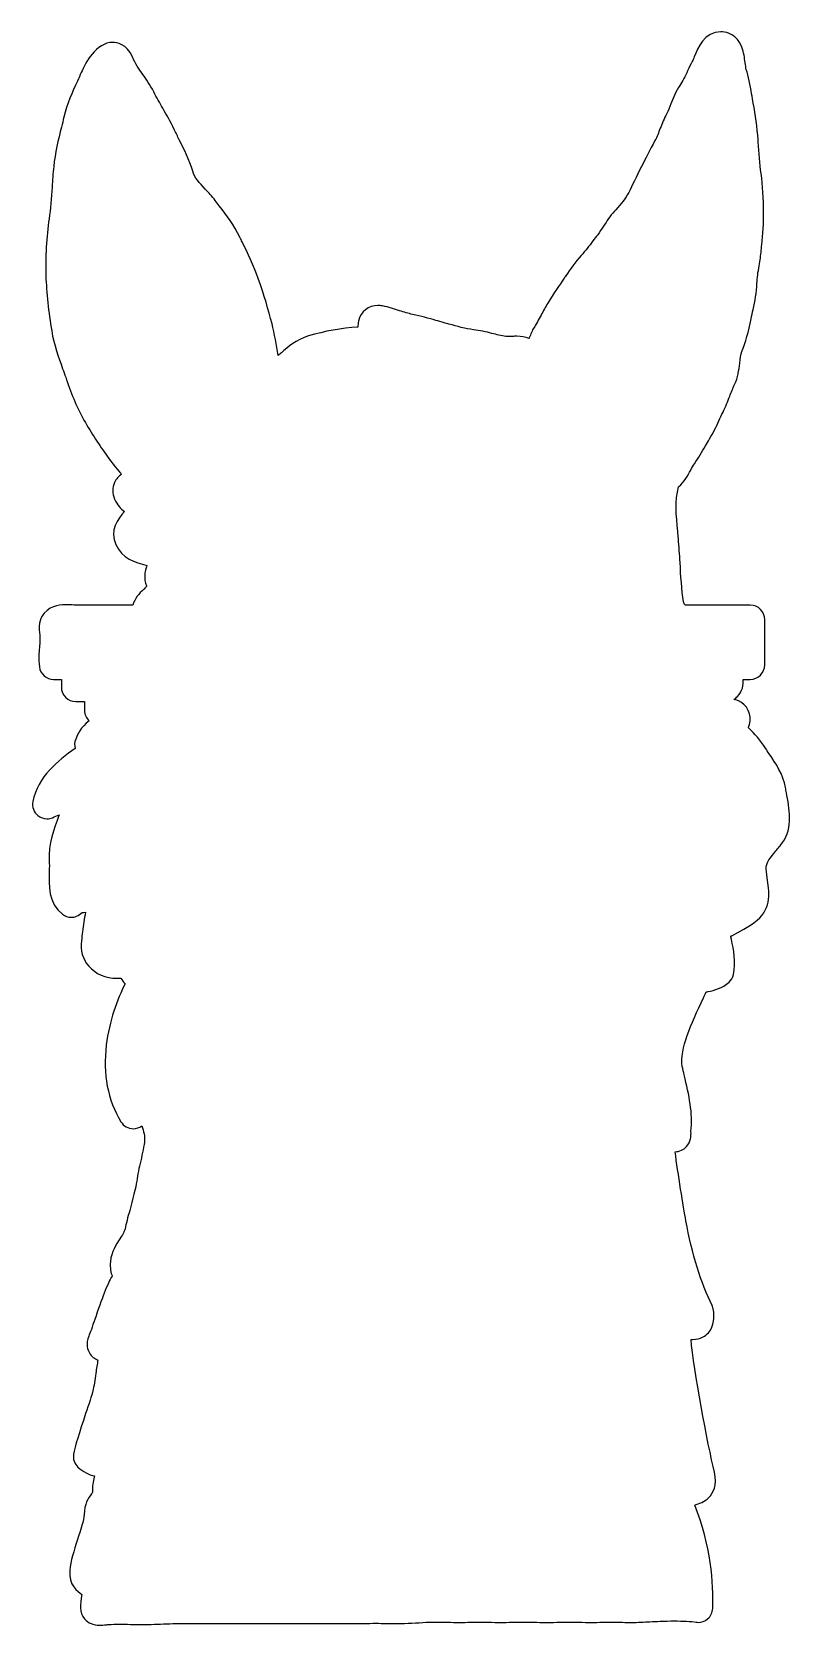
# Model space of a CAD drawing. Extents: x 0 to 47.8, y 0 to 100.
import ezdxf

# ---------------------------------------------------------------- set-up
doc = ezdxf.new("R2010")
doc.units = 0
doc.layers.get('0').update_dxf_attribs({"linetype": 'CONTINUOUS'})

msp = doc.modelspace()

# ---------------------------------------------------------------- linework, layer by layer
at = {"color": 7}
for points in [[(45.583378, 93.04019), (45.571378, 93.222214)], [(36.636643, 88.806744), (36.553258, 88.7138)], [(45.088083, 64.006586), (41.01218, 64.006586)], [(45.990539, 60.257922), (45.990539, 63.10413)], [(1.353672, 59.355466), (1.83961, 59.355466), (1.83961, 58.869528)], [(44.647159, 59.355466), (45.088083, 59.355466)], [(2.742066, 57.967072), (3.297424, 57.967072), (3.297424, 57.411714)], [(47.354997, 52.24032), (47.355004, 52.240591)], [(1.714635, 50.867484), (1.6925, 50.810063)], [(6.351888, 31.171068), (6.352971, 31.171068)], [(9.610412, 0.14058), (9.68105, 0.14058)], [(24.523308, 0.20001), (24.726754, 0.21093)], [(32.24469, 0.209652), (32.331194, 0.209652)]]:
    msp.add_lwpolyline(points, dxfattribs=at)
for points in [[(43.245751, 99.965317), (42.185203, 99.965317), (41.783057, 98.947206), (41.567001, 98.400255)], [(43.348253, 99.961721), (43.313679, 99.964165), (43.279376, 99.965317), (43.245751, 99.965317)], [(44.560047, 98.996862), (44.249082, 99.813695), (43.608374, 99.943789), (43.348253, 99.961721)], [(5.070134, 99.308), (4.023789, 99.308), (3.335998, 97.984449), (3.088521, 97.414585)], [(6.299554, 98.40134), (5.946456, 99.219632), (5.322154, 99.308), (5.070134, 99.308)], [(44.764171, 98.031222), (44.724919, 98.335578), (44.680515, 98.680541), (44.560047, 98.996862)], [(6.957347, 97.293744), (6.706176, 97.651554), (6.489272, 97.960586), (6.299554, 98.40134)], [(41.445991, 98.114407), (41.348234, 97.936418), (41.253596, 97.735379), (41.153466, 97.522543)], [(41.567001, 98.400255), (41.523952, 98.291312), (41.475209, 98.167862), (41.445991, 98.114407)], [(44.833184, 97.611755), (44.808643, 97.685548), (44.78295, 97.885333), (44.764171, 98.031222)], [(3.088521, 97.414585), (3.013034, 97.240324), (2.932191, 97.062164), (2.846603, 96.873498)], [(7.637206, 96.203264), (7.41488, 96.641883), (7.17181, 96.988202), (6.957347, 97.293744)], [(41.153466, 97.522543), (41.002152, 97.201104), (40.830637, 96.836752), (40.666104, 96.604664)], [(45.166453, 96.083166), (45.073509, 96.621372), (44.977379, 97.177916), (44.833184, 97.611755)], [(2.846603, 96.873498), (2.540519, 96.198825), (2.193556, 95.434157), (2.001804, 94.620035)], [(8.205479, 95.178069), (8.017117, 95.502525), (7.822349, 95.838065), (7.637206, 96.203264)], [(40.666104, 96.604664), (40.412085, 96.24499), (40.247891, 95.822235), (40.103018, 95.44924)], [(45.274311, 95.485303), (45.238584, 95.665496), (45.203535, 95.868366), (45.166453, 96.083166)], [(8.924928, 93.846757), (8.69223, 94.339474), (8.444787, 94.765788), (8.205479, 95.178069)], [(40.103018, 95.44924), (40.015091, 95.222846), (39.932045, 95.008994), (39.843033, 94.842055)], [(45.571378, 93.222214), (45.524534, 93.924681), (45.410777, 94.791411), (45.274311, 95.485303)], [(1.84622, 93.984614), (1.649181, 93.194389), (1.44543, 92.377284), (1.358282, 91.518486)], [(2.001804, 94.620035), (1.952858, 94.412183), (1.899946, 94.200093), (1.84622, 93.984614)], [(39.843033, 94.842055), (39.684059, 94.543462), (39.558778, 94.226633), (39.437565, 93.920244)], [(9.242334, 93.201066), (9.136374, 93.412342), (9.026821, 93.630837), (8.924928, 93.846757)], [(10.085912, 91.218842), (9.871247, 91.946901), (9.551537, 92.584491), (9.242334, 93.201066)], [(39.104025, 93.156186), (38.774688, 92.543307), (38.498772, 92.010457), (38.261226, 91.528383)], [(39.437565, 93.920244), (39.326588, 93.639514), (39.221645, 93.374309), (39.104025, 93.156186)], [(45.766689, 91.075152), (45.673203, 91.676981), (45.625476, 92.40121), (45.583378, 93.04019)], [(1.358282, 91.518486), (1.31642, 91.105968), (1.28527, 90.656468), (1.255102, 90.221782)], [(10.875019, 90.104737), (10.51443, 90.489528), (10.202991, 90.821848), (10.085912, 91.218842)], [(38.261226, 91.528383), (37.932025, 90.863066), (37.676718, 90.344112), (37.457748, 89.895054)], [(45.920988, 88.665393), (45.907562, 89.485414), (45.879565, 90.344821), (45.766689, 91.075152)], [(1.255102, 90.221782), (1.208359, 89.547346), (1.159989, 88.849963), (1.070367, 88.242202)], [(11.499898, 89.385456), (11.299571, 89.651746), (11.083719, 89.882038), (10.875019, 90.104737)], [(11.756629, 89.04795), (11.671244, 89.159605), (11.585418, 89.271802), (11.499898, 89.385456)], [(13.048384, 87.085115), (12.684338, 87.834699), (12.212704, 88.451477), (11.756629, 89.04795)], [(37.457748, 89.895054), (37.272673, 89.515415), (36.977911, 89.187027), (36.636643, 88.806744)], [(1.070367, 88.242202), (0.905427, 87.123894), (0.829872, 85.785802), (0.868243, 84.662817)], [(36.553258, 88.7138), (36.278901, 88.406665), (36.075862, 88.09187), (35.879467, 87.787481)], [(45.807161, 86.603072), (45.865598, 87.260289), (45.931831, 88.005194), (45.920988, 88.665393)], [(13.193325, 86.788556), (13.144717, 86.887771), (13.096246, 86.986782), (13.048384, 87.085115)], [(35.50715, 87.243241), (35.406884, 87.114266), (35.309127, 86.985019), (35.211845, 86.856349)], [(35.879467, 87.787481), (35.753372, 87.591966), (35.634193, 87.407334), (35.50715, 87.243241)], [(14.200589, 84.488317), (13.910369, 85.324608), (13.545847, 86.068836), (13.193325, 86.788556)], [(34.477108, 85.944097), (34.100723, 85.531646), (33.781623, 85.068453), (33.50008, 84.659832)], [(35.211845, 86.856349), (34.966435, 86.531859), (34.734652, 86.225368), (34.477108, 85.944097)], [(45.64012, 85.294131), (45.694015, 85.612825), (45.749809, 85.942331), (45.778959, 86.282616)], [(45.778959, 86.282616), (45.787908, 86.386577), (45.797399, 86.493689), (45.807161, 86.603072)], [(45.505144, 84.190399), (45.511448, 84.53421), (45.573954, 84.903341), (45.64012, 85.294131)], [(0.868243, 84.662817), (0.90397, 83.617996), (1.036742, 82.361086), (1.232663, 81.21383)], [(15.065962, 81.64899), (14.841806, 82.528363), (14.566907, 83.430344), (14.200589, 84.488317)], [(33.362664, 84.460962), (33.140237, 84.140811), (32.71538, 83.517932), (32.36984, 82.944304)], [(33.50008, 84.659832), (33.453981, 84.592921), (33.408221, 84.526552), (33.362664, 84.460962)], [(45.266446, 82.561205), (45.373016, 83.051007), (45.493823, 83.606161), (45.505144, 84.190399)], [(32.36984, 82.944304), (32.235272, 82.721538), (32.092365, 82.455756), (31.954204, 82.198721)], [(21.706594, 82.805534), (21.116764, 82.805534), (20.641266, 82.421624), (20.495274, 81.827421)], [(21.990306, 82.776484), (21.894854, 82.795771), (21.799402, 82.805534), (21.706594, 82.805534)], [(23.074006, 82.477383), (22.744432, 82.583547), (22.403638, 82.693337), (21.990306, 82.776484)], [(23.892433, 82.245532), (23.610619, 82.304546), (23.349956, 82.388507), (23.074006, 82.477383)], [(25.351128, 81.868232), (24.891561, 81.999513), (24.416335, 82.135268), (23.892433, 82.245532)], [(31.954204, 82.198721), (31.797467, 81.907246), (31.635375, 81.60584), (31.513009, 81.419512)], [(44.55964, 79.917867), (44.770204, 80.477868), (45.004495, 81.159456), (45.1453, 81.967782)], [(45.1453, 81.967782), (45.178586, 82.157466), (45.221228, 82.353591), (45.266446, 82.561205)], [(1.232663, 81.21383), (1.38506, 80.325136), (1.657757, 79.570603), (1.921504, 78.840883)], [(15.447906, 79.65897), (15.340116, 80.338287), (15.224089, 81.026416), (15.065962, 81.64899)], [(20.449311, 81.44046), (19.437166, 81.384294), (18.358957, 81.193932), (17.353253, 80.890594)], [(20.495274, 81.827421), (20.465649, 81.706954), (20.450463, 81.576182), (20.449311, 81.44046)], [(25.866692, 81.722885), (25.691108, 81.771119), (25.520271, 81.81993), (25.351128, 81.868232)], [(26.17142, 81.63811), (26.070205, 81.666481), (25.968652, 81.694886), (25.866692, 81.722885)], [(27.708212, 81.286435), (27.199428, 81.350364), (26.700068, 81.490152), (26.17142, 81.63811)], [(28.858451, 81.053195), (28.49176, 81.143088), (28.112596, 81.236032), (27.708212, 81.286435)], [(29.734332, 80.867443), (29.455637, 80.906763), (29.165552, 80.977911), (28.858451, 81.053195)], [(31.513009, 81.419512), (31.385627, 81.22593), (31.302648, 81.003739), (31.214721, 80.768499)], [(17.353253, 80.890594), (16.580858, 80.657624), (16.066854, 80.20338), (15.653894, 79.838418)], [(29.933439, 80.854156), (29.861715, 80.854156), (29.798464, 80.858355), (29.734332, 80.867443)], [(30.151189, 80.862426), (30.075194, 80.858157), (30.003469, 80.854156), (29.933439, 80.854156)], [(30.427919, 80.872391), (30.328739, 80.872391), (30.238506, 80.86731), (30.151189, 80.862426)], [(31.201366, 80.732704), (30.958397, 80.827885), (30.706682, 80.872391), (30.427919, 80.872391)], [(31.214721, 80.768499), (31.210514, 80.757144), (31.206043, 80.745178), (31.201366, 80.732704)], [(15.653894, 79.838418), (15.580712, 79.773777), (15.512614, 79.713984), (15.447906, 79.65897)], [(44.101293, 77.852428), (44.309281, 78.29508), (44.368397, 78.766341), (44.420529, 79.182113)], [(44.420529, 79.182113), (44.455781, 79.463623), (44.489135, 79.729505), (44.55964, 79.917867)], [(1.921504, 78.840883), (1.985737, 78.663232), (2.050242, 78.484835), (2.113256, 78.303524)], [(2.113256, 78.303524), (2.429272, 77.395001), (2.754371, 76.506171), (3.254477, 75.620934)], [(43.373878, 76.118528), (43.543834, 76.45678), (43.671013, 76.787168), (43.794057, 77.106708)], [(43.794057, 77.106708), (43.89378, 77.365608), (43.987876, 77.61017), (44.101293, 77.852428)], [(43.110029, 75.563205), (43.198905, 75.755295), (43.282833, 75.936708), (43.373878, 76.118528)], [(3.254477, 75.620934), (3.744042, 74.754239), (4.224997, 74.053262), (4.715884, 73.351947)], [(42.534334, 74.433948), (42.763202, 74.813486), (42.93953, 75.194616), (43.110029, 75.563205)], [(41.574932, 72.87736), (41.837561, 73.251779), (42.059446, 73.629655), (42.27401, 73.995058)], [(42.27401, 73.995058), (42.358819, 74.139457), (42.444373, 74.285312), (42.534334, 74.433948)], [(4.715884, 73.351947), (4.992919, 72.956512), (5.279648, 72.614566), (5.55692, 72.283908)], [(5.610442, 72.220081), (5.437673, 72.089818), (5.286461, 71.923996), (5.185722, 71.709297)], [(5.55692, 72.283908), (5.574817, 72.262553), (5.592647, 72.2413), (5.610442, 72.220081)], [(40.582515, 71.429647), (40.961069, 71.747052), (41.170413, 72.145266), (41.345725, 72.478705)], [(41.345725, 72.478705), (41.423754, 72.627069), (41.497377, 72.767196), (41.574932, 72.87736)], [(5.185722, 71.709297), (5.031968, 71.381655), (5.031256, 71.009507), (5.183889, 70.661053)], [(40.531535, 68.618963), (40.432896, 69.65314), (40.346596, 70.559257), (40.582515, 71.429647)], [(5.183889, 70.661053), (5.341541, 70.30165), (5.562816, 70.055868), (5.800836, 69.880623)], [(5.800836, 69.880623), (5.389267, 69.42787), (4.852485, 68.703268), (5.257139, 67.806235)], [(40.57221, 68.182683), (40.559126, 68.329251), (40.545296, 68.474632), (40.531535, 68.618963)], [(40.676272, 66.67877), (40.646782, 67.1743), (40.616275, 67.686712), (40.57221, 68.182683)], [(5.257139, 67.806235), (5.63288, 66.973334), (6.46751, 66.662335), (7.211839, 66.502209)], [(7.211839, 66.502209), (7.072525, 66.117553), (6.986733, 65.669104), (7.188044, 65.213674)], [(40.891988, 64.208269), (40.776469, 64.994021), (40.725557, 65.849768), (40.676272, 66.67877)], [(6.997445, 64.980908), (6.725676, 64.77081), (6.45801, 64.408856), (6.317293, 64.006067)], [(7.196925, 65.194048), (7.119743, 65.101714), (7.044968, 65.017753), (6.997445, 64.980908)], [(7.188044, 65.213674), (7.190925, 65.207197), (7.193875, 65.200657), (7.196925, 65.194048)], [(2.179826, 64.033779), (1.914757, 64.033779), (1.210696, 64.033779), (0.761061, 63.506148)], [(2.6378, 64.017983), (2.489876, 64.025746), (2.336936, 64.033779), (2.179826, 64.033779)], [(2.90348, 64.006289), (2.817553, 64.008427), (2.7281, 64.013238), (2.6378, 64.017983)], [(3.445211, 64.000326), (3.24129, 64.000326), (3.064081, 64.002255), (2.90348, 64.006289)], [(4.091444, 64.004463), (3.875321, 64.002394), (3.659198, 64.000326), (3.445211, 64.000326)], [(4.75527, 64.008698), (4.535385, 64.008698), (4.313398, 64.006594), (4.091444, 64.004463)], [(5.114334, 64.006497), (4.995527, 64.008059), (4.87567, 64.008698), (4.75527, 64.008698)], [(5.627592, 64.003415), (5.455466, 64.003415), (5.284222, 64.004227), (5.114334, 64.006497)], [(6.269317, 64.005858), (6.055025, 64.004636), (5.840732, 64.003415), (5.627592, 64.003415)], [(6.317293, 64.006067), (6.301269, 64.005997), (6.285342, 64.005997), (6.269317, 64.005858)], [(40.937341, 64.096107), (40.922969, 64.13641), (40.90758, 64.173662), (40.891988, 64.208269)], [(40.951306, 64.079836), (40.946697, 64.085292), (40.942019, 64.090683), (40.937341, 64.096107)], [(41.01218, 64.006586), (40.989677, 64.034516), (40.968911, 64.059083), (40.951306, 64.079836)], [(45.990539, 63.10413), (45.990539, 63.602542), (45.586495, 64.006586), (45.088083, 64.006586)], [(0.761061, 63.506148), (0.570089, 63.282093), (0.363322, 62.885235), (0.462638, 62.26683)], [(0.462638, 62.26683), (0.519346, 61.913528), (0.495212, 61.66934), (0.464602, 61.360205)], [(0.464602, 61.360205), (0.431689, 61.027478), (0.394369, 60.650381), (0.458369, 60.144614)], [(0.458369, 60.144614), (0.515416, 59.693616), (0.899054, 59.355466), (1.353672, 59.355466)], [(45.088083, 59.355466), (45.586495, 59.355466), (45.990539, 59.75951), (45.990539, 60.257922)], [(44.282774, 58.284681), (44.604586, 58.605612), (44.662006, 59.008503), (44.647159, 59.355466)], [(1.83961, 58.869528), (1.83961, 58.371116), (2.243654, 57.967072), (2.742066, 57.967072)], [(44.043377, 58.101276), (44.129964, 58.152231), (44.210422, 58.212516), (44.282774, 58.284681)], [(44.115122, 58.083506), (44.090984, 58.089157), (44.067401, 58.095455), (44.043377, 58.101276)], [(45.067881, 56.737516), (45.125166, 57.386191), (44.73285, 57.93982), (44.115122, 58.083506)], [(3.297424, 57.411714), (3.297424, 57.152416), (3.407401, 56.919319), (3.582513, 56.754701)], [(3.582513, 56.754701), (3.067874, 56.373266), (2.837218, 55.831907), (2.743897, 55.611107)], [(44.966531, 56.303508), (45.02063, 56.446686), (45.055271, 56.593898), (45.067881, 56.737516)], [(46.036974, 55.03792), (45.721809, 55.525689), (45.363728, 55.948749), (44.966531, 56.303508)], [(2.704679, 55.021344), (1.628775, 54.24627), (0.361222, 53.274361), (0.051341, 51.683605)], [(2.743897, 55.611107), (2.661868, 55.417152), (2.652852, 55.210215), (2.704679, 55.021344)], [(46.27961, 54.675805), (46.193377, 54.802442), (46.111885, 54.922062), (46.036974, 55.03792)], [(47.295005, 52.564945), (47.151626, 53.395473), (46.688395, 54.075671), (46.27961, 54.675805)], [(47.113382, 49.122738), (47.777076, 50.025601), (47.533087, 51.305662), (47.354997, 52.24032)], [(47.355004, 52.240591), (47.333103, 52.355296), (47.31236, 52.464002), (47.295005, 52.564945)], [(0.051341, 51.683605), (-0.012045, 51.358201), (0.108084, 51.024288), (0.364171, 50.813825)], [(0.364171, 50.813825), (0.528432, 50.678817), (0.731641, 50.608584), (0.937289, 50.608584)], [(0.937289, 50.608584), (1.052266, 50.608584), (1.168022, 50.630549), (1.278117, 50.675461)], [(1.6925, 50.810063), (1.382484, 50.008076), (0.996676, 49.009965), (1.078773, 47.969076)], [(1.278117, 50.675461), (1.42577, 50.735729), (1.571185, 50.80037), (1.714635, 50.867484)], [(46.697614, 48.601006), (46.833878, 48.76503), (46.974814, 48.934648), (47.113382, 49.122738)], [(1.078773, 47.969076), (1.093518, 47.782375), (1.085181, 47.548388), (1.076364, 47.300674)], [(46.079883, 47.572422), (46.104492, 47.873218), (46.330647, 48.159269), (46.697614, 48.601006)], [(1.076364, 47.300674), (1.046671, 46.46679), (1.005996, 45.324755), (1.909807, 44.620728)], [(46.14917, 46.902054), (46.109039, 47.158277), (46.067616, 47.423244), (46.079883, 47.572422)], [(45.52209, 44.256683), (46.449626, 44.981047), (46.268753, 46.137082), (46.14917, 46.902054)], [(1.909807, 44.620728), (2.070849, 44.495311), (2.266634, 44.43023), (2.464487, 44.43023)], [(2.464487, 44.43023), (2.576514, 44.43023), (2.689253, 44.45111), (2.796704, 44.493617)], [(2.796704, 44.493617), (2.933306, 44.547783), (3.052079, 44.633202), (3.145328, 44.74045)], [(3.145328, 44.74045), (3.15177, 44.740382), (3.158175, 44.740382), (3.164581, 44.740382)], [(3.164581, 44.740382), (3.217697, 44.740382), (3.281557, 44.741735), (3.353146, 44.748042)], [(3.353146, 44.748042), (3.274981, 44.339456), (3.224137, 43.938191), (3.171971, 43.526214)], [(43.919607, 43.272469), (44.434899, 43.537674), (44.92165, 43.788236), (45.52209, 44.256683)], [(3.171971, 43.526214), (3.148786, 43.343378), (3.124855, 43.154439), (3.097636, 42.956892)], [(43.863678, 43.243657), (43.882389, 43.253351), (43.901032, 43.26291), (43.919607, 43.272469)], [(43.905031, 43.046787), (43.890931, 43.113291), (43.877033, 43.178915), (43.863678, 43.243657)], [(44.026312, 40.837358), (44.201556, 41.646396), (44.044006, 42.39035), (43.905031, 43.046787)], [(3.097636, 42.956892), (3.016285, 42.367096), (3.178954, 41.804278), (3.555644, 41.372105)], [(3.555644, 41.372105), (3.979822, 40.885348), (4.629446, 40.606246), (5.337947, 40.606246)], [(5.84124, 40.257794), (5.351099, 39.268223), (4.842925, 37.936844), (4.66063, 36.423508)], [(5.337947, 40.606246), (5.415163, 40.606246), (5.491904, 40.609648), (5.568001, 40.616416)], [(5.568001, 40.616416), (5.645997, 40.492558), (5.73728, 40.372635), (5.84124, 40.257794)], [(42.431489, 39.771856), (42.833432, 39.86358), (43.333607, 39.977741), (43.754057, 40.363076)], [(43.754057, 40.363076), (43.891676, 40.48917), (43.986789, 40.654923), (44.026312, 40.837358)], [(40.81904, 35.070164), (40.655863, 36.210639), (41.349653, 37.683642), (42.15198, 39.387)], [(42.15198, 39.387), (42.207909, 39.50584), (42.26438, 39.62563), (42.320987, 39.746365)], [(42.320987, 39.746365), (42.357459, 39.75498), (42.39461, 39.763449), (42.431489, 39.771856)], [(4.66063, 36.423508), (4.440203, 34.593848), (4.74971, 32.972655), (5.580611, 31.604941)], [(40.938356, 34.5523), (40.899849, 34.718387), (40.859852, 34.890721), (40.81904, 35.070164)], [(41.362806, 30.985585), (41.491408, 32.16647), (41.246405, 33.223357), (40.938356, 34.5523)], [(5.580611, 31.604941), (5.744296, 31.33553), (6.036686, 31.171068), (6.351888, 31.171068)], [(6.352971, 31.171068), (6.547807, 31.171068), (6.733796, 31.234316), (6.886025, 31.346109)], [(6.886025, 31.346109), (7.01839, 31.002329), (7.083606, 30.674689), (7.06815, 30.473886)], [(41.079839, 30.051744), (41.34823, 30.347118), (41.378398, 30.708385), (41.362806, 30.985585)], [(7.06815, 30.473886), (7.040253, 30.110786), (6.928531, 29.624175), (6.820538, 29.153558)], [(40.367609, 29.723355), (40.643186, 29.732372), (40.894968, 29.848234), (41.079839, 30.051744)], [(6.820538, 29.153558), (6.722171, 28.725176), (6.620481, 28.282146), (6.572416, 27.890577)], [(41.045129, 25.388761), (40.890223, 26.290474), (40.545904, 28.37421), (40.367609, 29.723355)], [(6.572416, 27.890577), (6.522216, 27.481452), (6.306229, 26.688138), (6.132713, 26.050685)], [(6.132713, 26.050685), (6.012957, 25.610779), (5.899846, 25.195344), (5.835782, 24.894888)], [(42.688085, 20.086762), (42.012734, 21.437461), (41.413989, 23.369689), (41.045129, 25.388761)], [(5.512818, 24.273769), (5.274357, 23.904095), (4.97756, 23.444058), (4.920343, 22.842939)], [(5.835782, 24.894888), (5.797479, 24.715105), (5.659181, 24.500744), (5.512818, 24.273769)], [(4.920343, 22.842939), (4.880549, 22.425199), (4.958274, 22.125216), (5.029863, 21.926995)], [(5.029863, 21.926995), (4.718728, 21.442542), (4.377562, 20.484432), (3.937858, 19.20552)], [(42.776825, 19.791659), (42.764351, 19.894365), (42.73432, 19.994225), (42.688085, 20.086762)], [(3.937858, 19.20552), (3.785291, 18.761755), (3.641197, 18.342592), (3.564558, 18.164162)], [(42.458064, 18.372352), (42.844889, 18.80887), (42.825229, 19.391412), (42.776825, 19.791659)], [(3.564558, 18.164162), (3.350435, 17.663848), (3.49341, 17.292008), (3.597709, 17.114863)], [(41.450461, 17.951363), (41.974905, 17.951363), (42.287836, 18.180295), (42.458064, 18.372352)], [(3.597709, 17.114863), (3.740208, 16.872845), (3.939621, 16.739087), (4.133983, 16.662621)], [(42.83377, 9.620833), (42.41976, 11.359511), (41.524829, 16.093748), (41.367754, 17.953029)], [(41.367754, 17.953029), (41.394668, 17.951919), (41.422259, 17.951363), (41.450461, 17.951363)], [(4.133983, 16.662621), (4.086528, 16.394904), (4.045784, 16.110991), (4.005753, 15.83216)], [(4.005753, 15.83216), (3.947925, 15.428929), (3.888099, 15.012001), (3.818001, 14.726596)], [(3.818001, 14.726596), (3.755733, 14.474408), (3.557033, 13.87946), (3.364875, 13.304103)], [(3.364875, 13.304103), (2.968423, 12.116984), (2.681762, 11.239339), (2.603631, 10.755574)], [(2.603631, 10.755574), (2.555227, 10.455722), (2.660882, 10.151678), (2.884767, 9.946466)], [(2.884767, 9.946466), (3.208409, 9.649808), (3.556355, 9.466089), (3.922673, 9.397891)], [(3.922673, 9.397891), (3.850066, 9.156547), (3.790951, 8.883276), (3.791697, 8.435977)], [(42.482604, 8.039431), (42.750521, 8.308502), (43.028946, 8.801284), (42.83377, 9.620833)], [(3.735023, 8.259582), (3.519781, 7.988477), (3.288371, 7.642531), (3.267321, 6.966098)], [(3.784071, 8.322899), (3.773054, 8.307509), (3.75153, 8.280394), (3.735023, 8.259582)], [(3.791697, 8.435977), (3.791766, 8.372187), (3.786817, 8.337269), (3.784071, 8.322899)], [(41.595605, 7.569293), (41.862573, 7.645488), (42.202417, 7.758024), (42.482604, 8.039431)], [(42.727336, 1.08255), (42.778452, 2.647138), (42.623545, 5.041777), (41.595605, 7.569293)], [(3.267321, 6.966098), (3.257356, 6.646046), (3.035775, 5.961206), (2.857752, 5.410937)], [(2.857752, 5.410937), (2.628545, 4.702433), (2.412049, 4.033185), (2.369848, 3.483388)], [(2.369848, 3.483388), (2.298022, 2.547916), (2.865718, 2.132613), (3.123126, 1.951268)], [(3.123126, 1.951268), (3.018082, 1.308934), (2.948866, 0.841163), (3.303014, 0.424312)], [(42.404643, 0.420077), (42.60158, 0.58488), (42.718929, 0.825884), (42.727336, 1.08255)], [(3.303014, 0.424312), (3.522662, 0.165744), (3.837186, 0.034708), (4.237807, 0.034708)], [(4.237807, 0.034708), (4.369088, 0.034708), (4.50952, 0.046773), (4.672121, 0.060803)], [(4.672121, 0.060803), (4.720661, 0.065037), (4.772522, 0.06948), (4.827909, 0.073958)], [(4.827909, 0.073958), (5.023016, 0.089751), (5.231343, 0.097415), (5.464753, 0.097415)], [(5.464753, 0.097415), (5.698774, 0.097415), (5.928591, 0.090091), (6.171865, 0.082364)], [(6.171865, 0.082364), (6.418936, 0.074499), (6.674379, 0.066363), (6.937889, 0.066363)], [(6.937889, 0.066363), (7.058865, 0.066363), (7.171502, 0.068029), (7.28231, 0.071431)], [(7.28231, 0.071431), (7.55121, 0.079775), (7.808517, 0.090008), (8.061281, 0.100108)], [(8.061281, 0.100108), (8.583387, 0.12092), (9.07651, 0.14058), (9.610412, 0.14058)], [(9.68105, 0.14058), (9.879547, 0.139886), (10.076247, 0.139677), (10.271863, 0.139677)], [(10.271863, 0.139677), (10.513341, 0.139677), (10.753327, 0.139677), (10.993347, 0.140372)], [(10.993347, 0.140372), (11.232655, 0.141066), (11.471997, 0.141135), (11.713034, 0.141135)], [(11.713034, 0.141135), (11.868177, 0.141135), (12.023931, 0.141135), (12.180905, 0.140441)], [(12.180905, 0.140441), (12.339845, 0.139747), (12.500209, 0.139747), (12.661453, 0.139747)], [(12.661453, 0.139747), (12.909575, 0.139747), (13.159797, 0.139747), (13.410088, 0.14051)], [(13.410088, 0.14051), (13.659633, 0.14051), (13.90928, 0.141205), (14.156994, 0.141205)], [(14.156994, 0.141205), (14.35583, 0.141205), (14.553412, 0.141205), (14.748689, 0.140302)], [(14.748689, 0.140302), (14.886172, 0.139608), (15.023249, 0.139608), (15.159784, 0.139608)], [(15.159784, 0.139608), (15.405023, 0.139608), (15.648976, 0.140302), (15.892623, 0.140788)], [(15.892623, 0.140788), (16.134202, 0.141482), (16.375442, 0.141968), (16.617326, 0.141968)], [(16.617326, 0.141968), (16.826093, 0.141968), (17.035234, 0.141274), (17.245527, 0.140302)], [(17.245527, 0.140302), (17.373791, 0.139539), (17.501851, 0.139261), (17.629708, 0.139261)], [(17.629708, 0.139261), (17.876372, 0.139261), (18.122426, 0.140372), (18.368276, 0.141482)], [(18.368276, 0.141482), (18.611075, 0.142593), (18.853739, 0.143634), (19.096742, 0.143634)], [(19.096742, 0.143634), (19.310594, 0.143634), (19.524615, 0.142801), (19.739416, 0.140302)], [(19.739416, 0.140302), (19.858731, 0.138914), (19.977843, 0.138358), (20.096853, 0.138358)], [(20.096853, 0.138358), (20.346805, 0.138358), (20.596214, 0.140857), (20.845556, 0.143357)], [(20.845556, 0.143357), (21.088593, 0.145786), (21.331562, 0.148285), (21.574869, 0.148285)], [(21.574869, 0.148285), (21.816787, 0.148285), (22.029453, 0.145717), (22.225001, 0.140559)], [(22.225001, 0.140559), (22.373297, 0.136602), (22.526983, 0.134589), (22.681788, 0.134589)], [(22.681788, 0.134589), (23.312802, 0.134589), (23.900836, 0.16639), (24.523308, 0.20001)], [(24.726754, 0.21093), (24.911014, 0.22076), (25.114595, 0.225501), (25.349023, 0.225501)], [(25.349023, 0.225501), (25.586229, 0.225501), (25.822419, 0.220919), (26.072574, 0.216011)], [(26.072574, 0.216011), (26.321237, 0.211082), (26.578443, 0.206043), (26.835174, 0.206043)], [(26.835174, 0.206043), (26.956387, 0.206043), (27.077329, 0.207153), (27.198068, 0.209861)], [(27.198068, 0.209861), (27.40009, 0.214442), (27.624823, 0.216664), (27.885011, 0.216664)], [(27.885011, 0.216664), (28.140386, 0.216664), (28.398541, 0.214651), (28.655814, 0.212568)], [(28.655814, 0.212568), (28.916341, 0.210485), (29.175987, 0.208403), (29.431295, 0.208403)], [(29.431295, 0.208403), (29.539695, 0.208403), (29.647214, 0.208403), (29.753785, 0.209722)], [(29.753785, 0.209722), (30.043666, 0.212082), (30.333073, 0.212915), (30.622276, 0.212915)], [(30.622276, 0.212915), (30.91548, 0.212915), (31.20848, 0.212082), (31.501412, 0.211249)], [(31.501412, 0.211249), (31.749126, 0.210555), (31.996909, 0.209861), (32.24469, 0.209652)], [(32.331194, 0.209652), (32.60067, 0.209652), (32.870687, 0.210624), (33.140774, 0.211527)], [(33.140774, 0.211527), (33.408758, 0.212568), (33.676811, 0.21347), (33.944253, 0.21347)], [(33.944253, 0.21347), (34.208509, 0.21347), (34.472087, 0.212499), (34.734715, 0.209652)], [(34.734715, 0.209652), (34.845488, 0.208403), (34.956669, 0.207986), (35.068052, 0.207986)], [(35.068052, 0.207986), (35.31902, 0.207986), (35.571277, 0.210485), (35.823602, 0.213054)], [(35.823602, 0.213054), (36.069825, 0.215553), (36.316048, 0.218052), (36.561051, 0.218052)], [(36.561051, 0.218052), (36.808019, 0.218052), (37.023125, 0.215414), (37.217758, 0.209986)], [(37.217758, 0.209986), (37.342971, 0.206306), (37.470083, 0.204571), (37.595566, 0.204571)], [(37.595566, 0.204571), (38.033236, 0.204571), (38.418027, 0.226396), (38.790141, 0.247549)], [(38.790141, 0.247549), (38.996028, 0.259274), (39.208829, 0.271346), (39.429562, 0.279614)], [(39.429562, 0.279614), (39.737137, 0.291207), (40.028442, 0.297107), (40.29541, 0.297107)], [(40.29541, 0.297107), (40.867445, 0.297107), (41.338536, 0.270797), (41.695736, 0.218941)], [(41.695736, 0.218941), (41.738986, 0.212693), (41.782238, 0.209583), (41.825354, 0.209583)], [(41.825354, 0.209583), (42.035782, 0.209583), (42.241194, 0.283203), (42.404643, 0.420077)]]:
    msp.add_open_spline(points, degree=3, dxfattribs=at)

doc.saveas('drawing.dxf')
